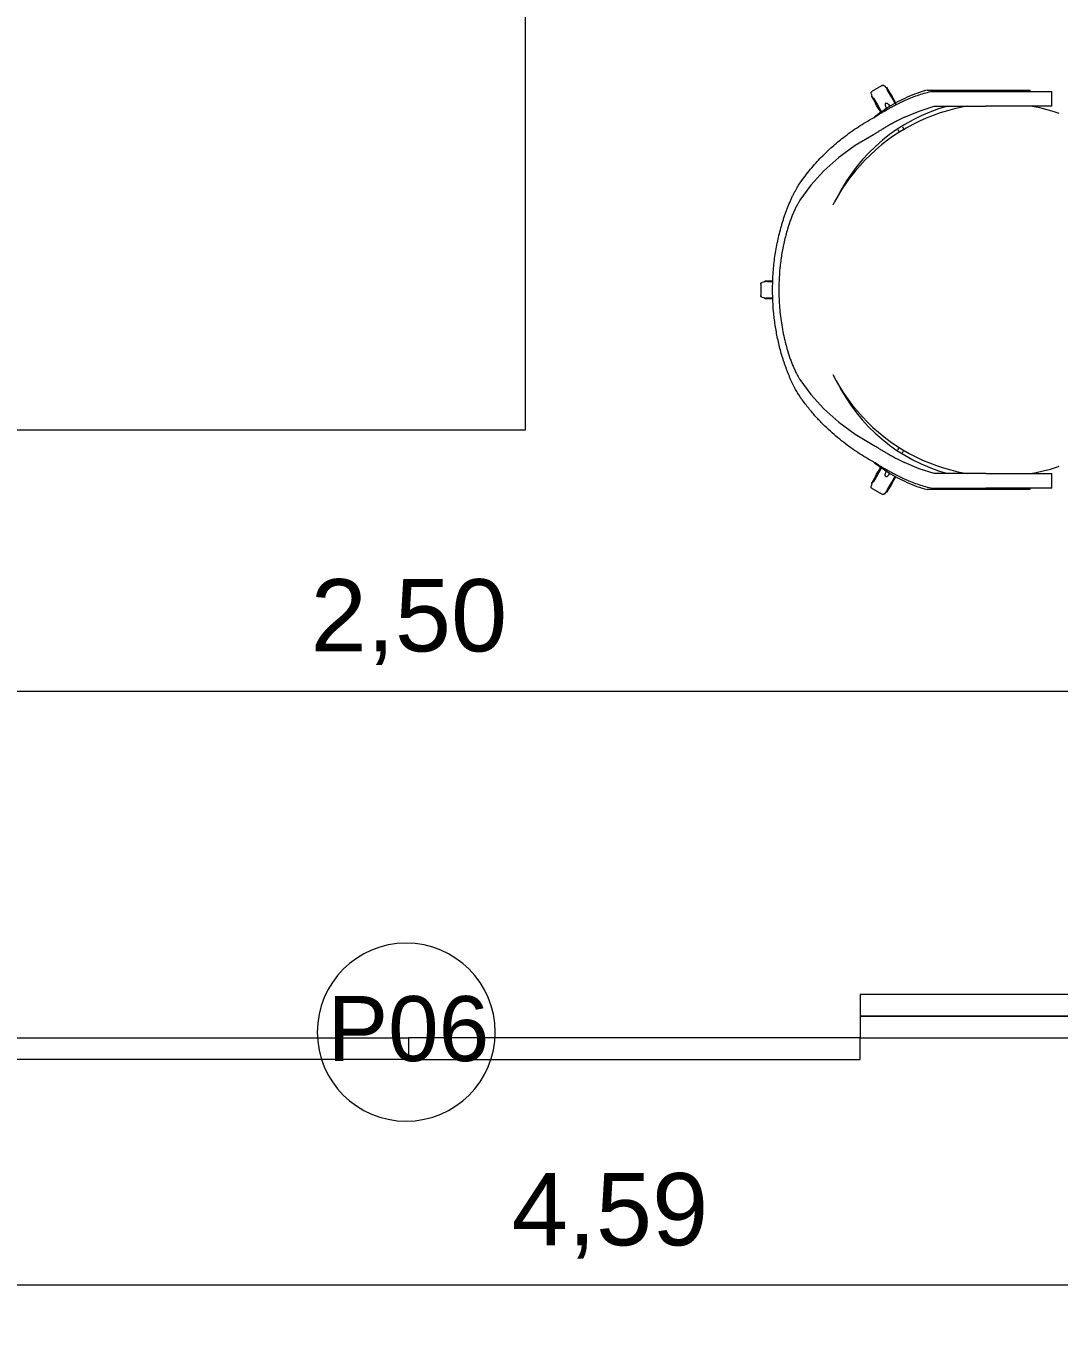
# Model space of a CAD drawing. Header units: millimetres. Extents: x -168557 to 193771, y -108373 to 197278.
# Drawn here: x 180613 to 182042, y -12466 to -10674 of the extents above; entities that cross this region are included whole.
import ezdxf

# ---------------------------------------------------------------- set-up
doc = ezdxf.new("R2010")
doc.units = ezdxf.units.MM
for name, color, linetype, lineweight in [('A-ANNO-DIMS', 211, 'Continuous', 9), ('A-ANNO-DIMS-50', 211, 'Continuous', 9), ('A-DOOR', 31, 'Continuous', 9), ('A-DOOR-IDEN', 31, 'Continuous', 9), ('I-FURN', 30, 'Continuous', 9)]:
    doc.layers.add(name, color=color, linetype=linetype, lineweight=lineweight)
doc.styles.add('@Arial Unicode MS_1', font='', dxfattribs={"height": 100})
doc.styles.add('Arial', font='arial.ttf', dxfattribs={"height": 90})
doc.styles.get('@Arial Unicode MS_1').set_extended_font_data('@Arial Unicode MS')
doc.dimstyles.new('CRT_-__Metros_-_Linha_de_chamada_3_5_mm_3', dxfattribs={"dimscale": 304.8, "dimtxt": 100.584485, "dimasz": 0.328084, "dimexe": 0.164042, "dimexo": 0.0625, "dimgap": 0.082021, "dimtad": 1, "dimlfac": 0.001, "dimrnd": 0.01, "dimzin": 0, "dimdsep": 46, "dimtxsty": '@Arial Unicode MS_1', "dimblk1": 'OBLIQUE', "dimblk2": 'OBLIQUE', "dimsah": 1, "dimcen": 0.09, "dimdle": 0.164042, "dimazin": 0, "dimtfac": 1, "dimtdec": 4, "dimtix": 1, "dimtmove": 0, "dimatfit": 3, "dimfxl": 0.984252, "dimfxlon": 1, "dimtvp": 1, "dimtolj": 1, "dimtzin": 0, "dimarcsym": 2})
doc.dimstyles.new('CRT_-__Metros_-_Linha_de_chamada_3_5_mm_5', dxfattribs={"dimscale": 304.8, "dimtxt": 100.584485, "dimasz": 0.328084, "dimexe": 0.164042, "dimexo": 0.0625, "dimgap": 0.082021, "dimtad": 1, "dimlfac": 0.001, "dimrnd": 0.01, "dimzin": 0, "dimdsep": 46, "dimtxsty": '@Arial Unicode MS_1', "dimblk1": 'OBLIQUE', "dimblk2": 'OBLIQUE', "dimsah": 1, "dimcen": 0.09, "dimdle": 0.164042, "dimazin": 0, "dimtfac": 1, "dimtdec": 4, "dimtix": 1, "dimtmove": 2, "dimatfit": 3, "dimfxl": 0.984252, "dimfxlon": 1, "dimtvp": 1, "dimtolj": 1, "dimtzin": 0, "dimarcsym": 2})

# ---------------------------------------------------------------- blocks, each defined once
blk = doc.blocks.new('Blks_Decor Henzel Studio_Tapete Diamond Dust - Único-3593181-TERREO')
at = {"layer": 'I-FURN', "color": 254}
for p, q in [((1000, 750), (-1000, 750)), ((1000, -750), (1000, 750))]:
    blk.add_line(p, q, dxfattribs=at)
blk = doc.blocks.new('Blks_Mob_Iratzoki_Cadeira Lan - Encosto Alto - Branco-3596120-TERREO')
at = {"layer": 'I-FURN', "color": 254}
for p, q in [((-11.1, 359.3), (-10.5, 362.4)), ((8, 364.4), (-8, 364.4)), ((10.5, 362.4), (11.1, 359.3)), ((-11.4, 354.8), (-11.4, 357.6)), ((-11.1, 354.9), (-11.1, 348.2)), ((11.1, 348.2), (11.1, 354.9)), ((11.4, 354.8), (11.4, 357.6)), ((-274.7, 210.4), (-282.8, 196.5)), ((-271.8, 211.5), (-268.8, 210.5)), ((-267.2, 209.9), (-265.1, 208.7)), ((-255.9, 203), (-265, 208.3)), ((-245.4, 197), (-255.9, 203)), ((-246.8, 197.8), (-245.4, 197)), ((-246.7, 198), (-245, 197.1)), ((245, 197.1), (245.7, 197.5)), ((255.9, 203), (245.4, 197)), ((245.4, 197), (246.8, 197.8)), ((265, 208.3), (255.9, 203)), ((264.8, 208.5), (267.2, 209.9)), ((268.8, 210.5), (271.8, 211.5)), ((282.8, 196.5), (274.7, 210.4)), ((-279.9, 191.3), (-282.3, 193.4)), ((-278.6, 190.2), (-276.2, 188.9)), ((-276.1, 189.1), (-267, 183.8)), ((-267, 183.8), (-257.9, 178.6)), ((257.9, 178.6), (267, 183.8)), ((267, 183.8), (276.1, 189.1)), ((276.1, 188.8), (278.6, 190.2)), ((282.3, 193.4), (279.9, 191.3)), ((-225.5, 168.5), (-221.7, 166.3)), ((-221.5, 174.6), (-217.5, 172.3)), ((221.5, 174.6), (217.6, 172.4)), ((225.5, 168.5), (221.4, 166.1)), ((257.1, 177.8), (258, 178.4)), ((-276.4, 55.9), (-276.4, 134.3)), ((-276.4, 55.9), (-276.4, 134.3)), ((-274.4, 129.2), (-274.4, 53.3)), ((274.4, 129.2), (274.4, 53.3)), ((276.4, 134.3), (276.4, 55.9)), ((276.4, 134.3), (276.4, 55.9)), ((-254.1, 53.3), (-254.1, 124.4)), ((254.1, 124.4), (254.1, 53.3)), ((-276.4, -8), (-276.4, 55.9)), ((-276.4, -8), (-276.4, 55.9)), ((276.4, 55.9), (276.4, -8)), ((276.4, 55.9), (276.4, -8)), ((-274.4, -38), (-274.4, 53.3)), ((-254.1, 53.3), (-254.1, -38)), ((254.1, -38), (254.1, 53.3)), ((274.4, 53.3), (274.4, -38)), ((-276.4, -8), (-274.4, -8)), ((-276.4, -8), (-274.4, -8)), ((274.4, -8), (276.4, -8)), ((274.4, -8), (276.4, -8)), ((-274.4, -38), (-254.1, -38)), ((254.1, -38), (274.4, -38))]:
    blk.add_line(p, q, dxfattribs=at)
at = {"layer": 'I-FURN', "color": 254, "flags": 128}
for points in [[(-12.1, 358.4), (-12.1, 358.5), (-12.1, 358.5), (-12.1, 358.5), (-12, 358.6), (-12, 358.6), (-12, 358.6), (-12, 358.7), (-12, 358.7), (-12, 358.7), (-12, 358.8), (-12, 358.8), (-12, 358.8), (-11.9, 358.9), (-11.9, 358.9), (-11.9, 358.9), (-11.9, 358.9), (-11.9, 359), (-11.8, 359), (-11.8, 359), (-11.8, 359), (-11.8, 359.1), (-11.8, 359.1), (-11.7, 359.1), (-11.7, 359.1), (-11.7, 359.1), (-11.6, 359.2), (-11.6, 359.2), (-11.6, 359.2), (-11.6, 359.2), (-11.5, 359.2), (-11.5, 359.2), (-11.5, 359.2), (-11.4, 359.2), (-11.4, 359.3), (-11.4, 359.3), (-11.3, 359.3), (-11.3, 359.3), (-11.3, 359.3), (-11.2, 359.3), (-11.2, 359.3), (-11.2, 359.3), (-11.1, 359.3), (-11.1, 359.3), (-11.1, 359.3)], [(-12.1, 347.7), (-12.1, 348.3), (-12.1, 348.8), (-12.1, 349.3), (-12.1, 349.9), (-12.1, 350.4), (-12.1, 350.9), (-12.1, 351.4), (-12.1, 351.8), (-12.1, 352.3), (-12.1, 352.8), (-12.1, 353.2), (-12.1, 353.6), (-12.1, 354.1), (-12.1, 354.5), (-12.1, 354.8), (-12.1, 355.2), (-12.1, 355.6), (-12.1, 355.9), (-12.1, 356.2), (-12.1, 356.5), (-12.1, 356.8), (-12.1, 357), (-12.1, 357.3), (-12.1, 357.5), (-12.1, 357.7), (-12.1, 357.8), (-12.1, 358), (-12.1, 358.1), (-12.1, 358.2), (-12.1, 358.3), (-12.1, 358.4), (-12.1, 358.4), (-12.1, 358.4)], [(-12.1, 358.4), (-12.1, 358.4), (-12.1, 358.4), (-12.1, 358.3), (-12.1, 358.3), (-12.1, 358.2), (-12.1, 358), (-12.1, 357.9), (-12.1, 357.7), (-12.1, 357.5), (-12.1, 357.3), (-12.1, 357.1), (-12.1, 356.8), (-12.1, 356.6), (-12.1, 356.3), (-12.1, 356), (-12.1, 355.7), (-12.1, 355.3), (-12.1, 354.9), (-12.1, 354.6), (-12.1, 354.2), (-12.1, 353.8), (-12.1, 353.3), (-12.1, 352.9), (-12.1, 352.4), (-12.1, 352), (-12.1, 351.5), (-12.1, 351), (-12.1, 350.5), (-12.1, 350), (-12.1, 349.5), (-12.1, 348.9), (-12.1, 348.4), (-12.1, 347.9)], [(-10.5, 362.4), (-10.4, 362.5), (-10.4, 362.6), (-10.4, 362.7), (-10.3, 362.8), (-10.3, 362.9), (-10.3, 363), (-10.2, 363.1), (-10.2, 363.1), (-10.1, 363.2), (-10.1, 363.3), (-10, 363.4), (-9.9, 363.5), (-9.9, 363.6), (-9.8, 363.6), (-9.7, 363.7), (-9.7, 363.8), (-9.6, 363.8), (-9.5, 363.9), (-9.4, 363.9), (-9.3, 364), (-9.2, 364), (-9.2, 364.1), (-9.1, 364.1), (-9, 364.2), (-8.9, 364.2), (-8.8, 364.3), (-8.7, 364.3), (-8.6, 364.3), (-8.5, 364.3), (-8.4, 364.3), (-8.3, 364.4), (-8.2, 364.4), (-8.1, 364.4), (-8, 364.4)], [(8, 364.4), (8.1, 364.4), (8.2, 364.4), (8.3, 364.4), (8.4, 364.3), (8.5, 364.3), (8.6, 364.3), (8.7, 364.3), (8.8, 364.2), (8.9, 364.2), (9, 364.2), (9.1, 364.1), (9.2, 364.1), (9.3, 364), (9.3, 364), (9.4, 363.9), (9.5, 363.9), (9.6, 363.8), (9.7, 363.8), (9.7, 363.7), (9.8, 363.6), (9.9, 363.5), (9.9, 363.5), (10, 363.4), (10.1, 363.3), (10.1, 363.2), (10.2, 363.1), (10.2, 363.1), (10.3, 363), (10.3, 362.9), (10.3, 362.8), (10.4, 362.7), (10.4, 362.6), (10.4, 362.5), (10.5, 362.4)], [(11.1, 359.3), (11.1, 359.3), (11.1, 359.3), (11.2, 359.3), (11.2, 359.3), (11.2, 359.3), (11.3, 359.3), (11.3, 359.3), (11.3, 359.3), (11.4, 359.3), (11.4, 359.3), (11.4, 359.2), (11.5, 359.2), (11.5, 359.2), (11.5, 359.2), (11.6, 359.2), (11.6, 359.2), (11.6, 359.2), (11.7, 359.2), (11.7, 359.1), (11.7, 359.1), (11.7, 359.1), (11.8, 359.1), (11.8, 359), (11.8, 359), (11.8, 359), (11.9, 359), (11.9, 359), (11.9, 358.9), (11.9, 358.9), (11.9, 358.9), (12, 358.8), (12, 358.8), (12, 358.8), (12, 358.7), (12, 358.7), (12, 358.7), (12, 358.7), (12, 358.6), (12, 358.6), (12, 358.6), (12.1, 358.5), (12.1, 358.5), (12.1, 358.5), (12.1, 358.4)], [(12.1, 347.7), (12.1, 348.3), (12.1, 348.8), (12.1, 349.3), (12.1, 349.9), (12.1, 350.4), (12.1, 350.9), (12.1, 351.4), (12.1, 351.8), (12.1, 352.3), (12.1, 352.8), (12.1, 353.2), (12.1, 353.6), (12.1, 354.1), (12.1, 354.5), (12.1, 354.8), (12.1, 355.2), (12.1, 355.6), (12.1, 355.9), (12.1, 356.2), (12.1, 356.5), (12.1, 356.8), (12.1, 357), (12.1, 357.3), (12.1, 357.5), (12.1, 357.7), (12.1, 357.8), (12.1, 358), (12.1, 358.1), (12.1, 358.2), (12.1, 358.3), (12.1, 358.4), (12.1, 358.4), (12.1, 358.4)], [(12.1, 358.4), (12.1, 358.4), (12.1, 358.4), (12.1, 358.3), (12.1, 358.3), (12.1, 358.2), (12.1, 358), (12.1, 357.9), (12.1, 357.7), (12.1, 357.5), (12.1, 357.3), (12.1, 357.1), (12.1, 356.8), (12.1, 356.6), (12.1, 356.3), (12.1, 356), (12.1, 355.7), (12.1, 355.3), (12.1, 354.9), (12.1, 354.6), (12.1, 354.2), (12.1, 353.8), (12.1, 353.3), (12.1, 352.9), (12.1, 352.4), (12.1, 352), (12.1, 351.5), (12.1, 351), (12.1, 350.5), (12.1, 350), (12.1, 349.5), (12.1, 348.9), (12.1, 348.4)], [(-12.3, 347.8), (-12.1, 351.1), (-11.8, 354.5), (-11.4, 357.6)], [(11.4, 357.6), (11.8, 354.3), (12.1, 350.9), (12.3, 347.8)], [(-124.1, 310.4), (-144.9, 295.1), (-164.6, 277), (-182.9, 256.5), (-199.7, 233.7), (-214.7, 208.7)], [(214.7, 208.7), (199.7, 233.7), (182.9, 256.5), (164.6, 277), (144.9, 295.1), (124.1, 310.4)], [(-117.3, 264.7), (-125.8, 260.2), (-134.7, 255), (-143.4, 249.5), (-151.8, 243.6), (-160, 237.3), (-168, 230.8), (-175.7, 223.9), (-183.1, 216.7), (-190.2, 209.3), (-197, 201.5), (-203.5, 193.5), (-209.7, 185.2), (-215.6, 176.7), (-221.1, 168), (-226.2, 159), (-231, 149.9), (-235.4, 140.6), (-239.4, 131.1), (-243.1, 121.4), (-246.3, 111.6), (-249.2, 101.7), (-251.7, 91.7), (-253.7, 81.6), (-254.1, 79.1)], [(254.1, 79.1), (252.8, 86.3), (250.6, 96.3), (247.9, 106.3), (244.9, 116.1), (241.4, 125.9), (237.6, 135.5), (233.4, 144.9), (228.8, 154.1), (223.9, 163.2), (218.6, 172), (212.9, 180.7), (206.9, 189.1), (200.6, 197.2), (193.9, 205.1), (187, 212.7), (179.7, 220.1), (172.2, 227.1), (164.4, 233.8), (156.3, 240.2), (148, 246.3), (139.4, 252.1), (130.6, 257.5), (121.6, 262.5), (117, 264.9)], [(-274.7, 210.4), (-274.7, 210.5), (-274.6, 210.5), (-274.6, 210.6), (-274.5, 210.7), (-274.5, 210.8), (-274.4, 210.9), (-274.3, 210.9), (-274.2, 211), (-274.2, 211.1), (-274.1, 211.1), (-274, 211.2), (-273.9, 211.2), (-273.8, 211.3), (-273.8, 211.3), (-273.7, 211.4), (-273.6, 211.4), (-273.5, 211.5), (-273.4, 211.5), (-273.3, 211.5), (-273.2, 211.5), (-273.1, 211.6), (-273, 211.6), (-272.9, 211.6), (-272.8, 211.6), (-272.7, 211.6), (-272.6, 211.6), (-272.5, 211.6), (-272.4, 211.6), (-272.3, 211.6), (-272.2, 211.6), (-272.1, 211.6), (-272, 211.6), (-271.9, 211.5), (-271.8, 211.5)], [(-268.8, 210.5), (-268.8, 210.5), (-268.8, 210.5), (-268.7, 210.6), (-268.7, 210.6), (-268.7, 210.6), (-268.7, 210.7), (-268.7, 210.7), (-268.7, 210.7), (-268.6, 210.7), (-268.6, 210.8), (-268.6, 210.8), (-268.6, 210.8), (-268.5, 210.8), (-268.5, 210.8), (-268.5, 210.9), (-268.5, 210.9), (-268.4, 210.9), (-268.4, 210.9), (-268.4, 210.9), (-268.3, 210.9), (-268.3, 211), (-268.3, 211), (-268.2, 211), (-268.2, 211), (-268.2, 211), (-268.1, 211), (-268.1, 211), (-268.1, 211), (-268, 211), (-268, 211), (-268, 211), (-267.9, 211), (-267.9, 211), (-267.9, 211), (-267.8, 211), (-267.8, 211), (-267.8, 211), (-267.8, 211), (-267.7, 211), (-267.7, 211), (-267.7, 210.9), (-267.6, 210.9), (-267.6, 210.9), (-267.6, 210.9)], [(-255.4, 203.9), (-255.9, 204.2), (-256.4, 204.4), (-256.9, 204.7), (-257.3, 205), (-257.8, 205.3), (-258.3, 205.6), (-258.8, 205.8), (-259.2, 206.1), (-259.7, 206.4), (-260.1, 206.6), (-260.6, 206.9), (-261, 207.1), (-261.5, 207.4), (-261.9, 207.6), (-262.3, 207.8), (-262.7, 208.1), (-263.1, 208.3), (-263.4, 208.5), (-263.8, 208.7), (-264.1, 208.9), (-264.5, 209.1), (-264.8, 209.3), (-265.1, 209.5), (-265.4, 209.6), (-265.7, 209.8), (-265.9, 209.9), (-266.1, 210.1), (-266.4, 210.2), (-266.6, 210.3), (-266.8, 210.4), (-266.9, 210.5), (-267.1, 210.6), (-267.2, 210.7), (-267.3, 210.8), (-267.4, 210.8), (-267.5, 210.9), (-267.5, 210.9), (-267.6, 210.9), (-267.6, 210.9)], [(-267.6, 210.9), (-267.6, 210.9), (-267.5, 210.9), (-267.5, 210.9), (-267.4, 210.8), (-267.3, 210.8), (-267.2, 210.7), (-267.1, 210.6), (-267, 210.6), (-266.8, 210.5), (-266.6, 210.4), (-266.4, 210.2), (-266.2, 210.1), (-266, 210), (-265.7, 209.8), (-265.5, 209.7), (-265.2, 209.5), (-264.9, 209.3), (-264.6, 209.2), (-264.2, 209), (-263.9, 208.8), (-263.5, 208.6), (-263.2, 208.4), (-262.8, 208.1), (-262.4, 207.9), (-262, 207.7), (-261.6, 207.4), (-261.1, 207.2), (-260.7, 206.9), (-260.3, 206.7), (-259.8, 206.4), (-259.4, 206.2), (-258.9, 205.9)], [(-267.2, 209.9), (-264.1, 208.6), (-261, 207.2), (-258, 205.7), (-255.2, 204.2)], [(-245.4, 198.1), (-245.6, 198.2), (-245.9, 198.4), (-246.2, 198.6), (-246.6, 198.8), (-246.9, 199), (-247.3, 199.2), (-247.6, 199.4), (-248, 199.6), (-248.4, 199.8), (-248.8, 200.1), (-249.2, 200.3), (-249.7, 200.6), (-250.1, 200.8), (-250.5, 201.1), (-251, 201.3), (-251.4, 201.6), (-251.9, 201.9), (-252.4, 202.1), (-252.9, 202.4), (-253.3, 202.7), (-253.8, 203), (-254.3, 203.2), (-254.8, 203.5), (-255.3, 203.8), (-255.4, 203.9)], [(-255.2, 204.2), (-252.3, 202.4), (-249.5, 200.6), (-246.8, 198.6), (-245.7, 197.7)], [(-248.9, 200.1), (-248.5, 199.9), (-248.1, 199.7), (-247.7, 199.5), (-247.4, 199.2), (-247, 199), (-246.7, 198.8), (-246.3, 198.6), (-246, 198.5), (-245.7, 198.3), (-245.4, 198.1)], [(255.4, 203.9), (254.9, 203.6), (254.4, 203.3), (253.9, 203), (253.5, 202.8), (253, 202.5), (252.5, 202.2), (252, 201.9), (251.6, 201.7), (251.1, 201.4), (250.7, 201.1), (250.2, 200.9), (249.8, 200.6), (249.4, 200.4), (248.9, 200.1), (248.5, 199.9), (248.1, 199.7), (247.7, 199.5), (247.4, 199.2), (247, 199), (246.7, 198.8), (246.3, 198.6), (246, 198.5), (245.7, 198.3), (245.4, 198.1)], [(245.4, 198.1), (245.6, 198.2), (245.9, 198.4), (246.2, 198.6), (246.6, 198.8), (246.9, 199), (247.3, 199.2), (247.6, 199.4), (248, 199.6), (248.4, 199.8), (248.8, 200.1), (249.2, 200.3), (249.7, 200.6), (250.1, 200.8), (250.5, 201.1), (251, 201.3), (251.4, 201.6), (251.9, 201.9), (252.4, 202.1)], [(245.7, 197.7), (247, 198.7), (249.7, 200.7), (252.5, 202.6), (255.2, 204.2)], [(255.2, 204.2), (258.2, 205.8), (261.2, 207.3), (264.3, 208.7), (267.2, 209.9)], [(267.6, 210.9), (267.6, 210.9), (267.5, 210.9), (267.5, 210.9), (267.4, 210.8), (267.3, 210.8), (267.2, 210.7), (267.1, 210.6), (267, 210.6), (266.8, 210.5), (266.6, 210.4), (266.4, 210.2), (266.2, 210.1), (266, 210), (265.7, 209.8), (265.5, 209.7), (265.2, 209.5), (264.9, 209.3), (264.6, 209.2), (264.2, 209), (263.9, 208.8), (263.5, 208.6), (263.2, 208.4), (262.8, 208.1), (262.4, 207.9), (262, 207.7), (261.6, 207.4), (261.1, 207.2), (260.7, 206.9), (260.3, 206.7), (259.8, 206.4), (259.4, 206.2), (258.9, 205.9), (258.4, 205.6), (258, 205.4), (257.5, 205.1), (257, 204.8), (256.5, 204.5), (256, 204.2), (255.5, 204), (255.4, 203.9)], [(258.3, 205.6), (258.8, 205.8), (259.2, 206.1), (259.7, 206.4), (260.1, 206.6)], [(262.3, 207.8), (262.7, 208.1), (263.1, 208.3), (263.4, 208.5), (263.8, 208.7), (264.1, 208.9), (264.5, 209.1), (264.8, 209.3), (265.1, 209.5), (265.4, 209.6), (265.7, 209.8), (265.9, 209.9), (266.1, 210.1), (266.4, 210.2), (266.6, 210.3), (266.8, 210.4), (266.9, 210.5), (267.1, 210.6), (267.2, 210.7), (267.3, 210.8), (267.4, 210.8), (267.5, 210.9), (267.5, 210.9), (267.6, 210.9), (267.6, 210.9)], [(267.6, 210.9), (267.6, 210.9), (267.6, 210.9), (267.7, 211), (267.7, 211), (267.7, 211), (267.8, 211), (267.8, 211), (267.8, 211), (267.9, 211), (267.9, 211), (267.9, 211), (268, 211), (268, 211), (268, 211), (268.1, 211), (268.1, 211), (268.1, 211), (268.2, 211), (268.2, 211), (268.2, 211), (268.3, 211), (268.3, 211), (268.3, 211), (268.4, 210.9), (268.4, 210.9), (268.4, 210.9), (268.4, 210.9), (268.5, 210.9), (268.5, 210.9), (268.5, 210.8), (268.5, 210.8), (268.6, 210.8), (268.6, 210.8), (268.6, 210.7), (268.6, 210.7), (268.7, 210.7), (268.7, 210.7), (268.7, 210.6), (268.7, 210.6), (268.7, 210.6), (268.7, 210.6), (268.8, 210.5), (268.8, 210.5), (268.8, 210.5)], [(271.8, 211.5), (271.9, 211.5), (272, 211.6), (272.1, 211.6), (272.2, 211.6), (272.3, 211.6), (272.4, 211.6), (272.5, 211.6), (272.6, 211.6), (272.7, 211.6), (272.8, 211.6), (272.9, 211.6), (273, 211.6), (273.1, 211.6), (273.2, 211.5), (273.3, 211.5), (273.4, 211.5), (273.5, 211.5), (273.6, 211.4), (273.7, 211.4), (273.8, 211.3), (273.8, 211.3), (273.9, 211.2), (274, 211.2), (274.1, 211.1), (274.2, 211.1), (274.3, 211), (274.3, 210.9), (274.4, 210.8), (274.5, 210.8), (274.5, 210.7), (274.6, 210.6), (274.6, 210.5), (274.7, 210.5), (274.7, 210.4)], [(-282.3, 193.4), (-282.3, 193.5), (-282.4, 193.5), (-282.5, 193.6), (-282.5, 193.7), (-282.6, 193.8), (-282.7, 193.9), (-282.7, 193.9), (-282.8, 194), (-282.8, 194.1), (-282.9, 194.2), (-282.9, 194.3), (-282.9, 194.4), (-283, 194.5), (-283, 194.6), (-283, 194.7), (-283, 194.8), (-283.1, 194.9), (-283.1, 195), (-283.1, 195.1), (-283.1, 195.2), (-283.1, 195.3), (-283.1, 195.4), (-283.1, 195.5), (-283.1, 195.6), (-283.1, 195.7), (-283, 195.8), (-283, 195.9), (-283, 196), (-283, 196.1), (-282.9, 196.1), (-282.9, 196.2), (-282.8, 196.3), (-282.8, 196.4), (-282.8, 196.5)], [(-279.6, 190), (-279.7, 190), (-279.7, 190.1), (-279.7, 190.1), (-279.7, 190.1), (-279.8, 190.1), (-279.8, 190.1), (-279.8, 190.2), (-279.8, 190.2), (-279.9, 190.2), (-279.9, 190.2), (-279.9, 190.3), (-279.9, 190.3), (-279.9, 190.3), (-280, 190.4), (-280, 190.4), (-280, 190.4), (-280, 190.5), (-280, 190.5), (-280, 190.5), (-280, 190.5), (-280, 190.6), (-280, 190.6), (-280, 190.6), (-280.1, 190.7), (-280.1, 190.7), (-280.1, 190.7), (-280.1, 190.8), (-280.1, 190.8), (-280.1, 190.8), (-280, 190.9), (-280, 190.9), (-280, 190.9), (-280, 191), (-280, 191), (-280, 191), (-280, 191.1), (-280, 191.1), (-280, 191.1), (-279.9, 191.2), (-279.9, 191.2), (-279.9, 191.2), (-279.9, 191.2), (-279.9, 191.3), (-279.9, 191.3)], [(-274.3, 187), (-274.7, 187.2), (-275.1, 187.4), (-275.5, 187.6), (-275.8, 187.8), (-276.2, 188), (-276.5, 188.2), (-276.8, 188.4), (-277.1, 188.6), (-277.4, 188.8), (-277.7, 188.9), (-278, 189.1), (-278.2, 189.2), (-278.4, 189.3), (-278.6, 189.4), (-278.8, 189.5), (-279, 189.6), (-279.1, 189.7), (-279.3, 189.8), (-279.4, 189.9), (-279.5, 189.9), (-279.5, 190), (-279.6, 190), (-279.6, 190), (-279.6, 190)], [(-279.6, 190), (-279.6, 190), (-279.6, 190), (-279.6, 190), (-279.5, 189.9), (-279.4, 189.9), (-279.3, 189.8), (-279.2, 189.8), (-279, 189.7), (-278.9, 189.6), (-278.7, 189.5), (-278.5, 189.4), (-278.3, 189.2), (-278, 189.1), (-277.8, 189), (-277.5, 188.8), (-277.2, 188.6), (-276.9, 188.5), (-276.6, 188.3), (-276.3, 188.1), (-275.9, 187.9), (-275.6, 187.7), (-275.2, 187.5), (-274.8, 187.3), (-274.4, 187), (-274, 186.8), (-273.6, 186.6), (-273.2, 186.3), (-272.8, 186.1), (-272.3, 185.8), (-271.9, 185.5), (-271.4, 185.3), (-271, 185), (-270.5, 184.7), (-270, 184.5), (-269.5, 184.2), (-269, 183.9), (-268.6, 183.6), (-268.1, 183.4), (-267.6, 183.1), (-267.5, 183)], [(-267.6, 182.7), (-270.5, 184.4), (-273.3, 186.3), (-276.1, 188.3), (-278.6, 190.2)], [(-270.4, 184.7), (-270.8, 184.9), (-271.3, 185.2), (-271.8, 185.5), (-272.2, 185.7)], [(-258, 177.9), (-258.8, 178.3), (-261.9, 179.7), (-264.9, 181.2), (-267.6, 182.7)], [(-267.5, 183), (-267, 182.7), (-266.5, 182.4), (-266, 182.2), (-265.5, 181.9), (-265, 181.6), (-264.6, 181.3), (-264.1, 181.1), (-263.6, 180.8), (-263.2, 180.5), (-262.7, 180.3), (-262.3, 180), (-261.8, 179.7), (-261.4, 179.5), (-261, 179.3), (-260.6, 179), (-260.2, 178.8), (-259.8, 178.6), (-259.4, 178.4), (-259.1, 178.2), (-258.7, 178), (-258.4, 177.8), (-258.1, 177.6)], [(-258, 177.5), (-258.3, 177.7), (-258.6, 177.9), (-259, 178.1), (-259.3, 178.3), (-259.7, 178.5), (-260.1, 178.7), (-260.5, 179), (-260.9, 179.2), (-261.3, 179.4), (-261.7, 179.7), (-262.2, 179.9), (-262.6, 180.2), (-263, 180.4), (-263.5, 180.7), (-264, 181), (-264.4, 181.3)], [(-258.2, 191.6), (-258.3, 191.4), (-258.4, 191.1), (-258.4, 190.7), (-258.3, 190.2), (-258.1, 189.7), (-257.8, 189.2), (-257.3, 188.6), (-256.8, 188), (-256.1, 187.4), (-254.5, 186.2), (-253.8, 185.7)], [(-258.2, 191.6), (-258.1, 191.7), (-257.8, 192), (-257.5, 192.2), (-257.1, 192.3), (-256.5, 192.4), (-255.9, 192.4), (-255.2, 192.3), (-254.4, 192.1), (-253.6, 191.8), (-251.7, 191.1), (-250.7, 190.6)], [(258.2, 191.6), (258.1, 191.7), (257.8, 192), (257.5, 192.2), (257.1, 192.3), (256.5, 192.4), (255.9, 192.4), (255.2, 192.3), (254.4, 192.1), (253.6, 191.8), (251.7, 191.1), (250.7, 190.6)], [(258.2, 191.6), (258.3, 191.4), (258.4, 191.1), (258.4, 190.7), (258.3, 190.2), (258.1, 189.7), (257.8, 189.2), (257.3, 188.6), (256.8, 188), (256.1, 187.4), (254.5, 186.2), (253.8, 185.7)], [(258, 177.5), (258.3, 177.7), (258.6, 177.9), (259, 178.1), (259.3, 178.3), (259.7, 178.5), (260.1, 178.7), (260.5, 179), (260.9, 179.2), (261.3, 179.4), (261.7, 179.7), (262.2, 179.9), (262.6, 180.2), (263, 180.4), (263.5, 180.7), (264, 181), (264.4, 181.3), (264.9, 181.5), (265.4, 181.8), (265.9, 182.1), (266.4, 182.4), (266.8, 182.6), (267.3, 182.9), (267.5, 183)], [(267.6, 182.7), (264.7, 181.1), (261.6, 179.6), (258.6, 178.2), (258, 177.9)], [(261, 179.3), (260.6, 179), (260.2, 178.8), (259.8, 178.6), (259.4, 178.4), (259.1, 178.2), (258.7, 178), (258.4, 177.8), (258.1, 177.6)], [(267.5, 183), (267.9, 183.3), (268.4, 183.6), (268.9, 183.8), (269.4, 184.1), (269.9, 184.4), (270.4, 184.7), (270.8, 184.9), (271.3, 185.2), (271.8, 185.5), (272.2, 185.7), (272.6, 186), (273.1, 186.2), (273.5, 186.5), (273.9, 186.7), (274.3, 187), (274.7, 187.2), (275.1, 187.4), (275.5, 187.6), (275.8, 187.8), (276.2, 188), (276.5, 188.2), (276.8, 188.4), (277.1, 188.6), (277.4, 188.8), (277.7, 188.9), (278, 189.1), (278.2, 189.2), (278.4, 189.3), (278.6, 189.4), (278.8, 189.5), (279, 189.6), (279.1, 189.7), (279.3, 189.8), (279.4, 189.9), (279.5, 189.9), (279.5, 190), (279.6, 190), (279.6, 190), (279.6, 190)], [(278.6, 190.2), (275.9, 188.1), (273.2, 186.2), (270.3, 184.3), (267.6, 182.7)], [(279.6, 190), (279.6, 190), (279.6, 190), (279.6, 190), (279.5, 189.9), (279.4, 189.9), (279.3, 189.8), (279.2, 189.8), (279, 189.7), (278.9, 189.6), (278.7, 189.5), (278.5, 189.4), (278.3, 189.2), (278, 189.1), (277.8, 189), (277.5, 188.8), (277.2, 188.6), (276.9, 188.5), (276.6, 188.3), (276.3, 188.1), (275.9, 187.9), (275.6, 187.7), (275.2, 187.5), (274.8, 187.3), (274.4, 187), (274, 186.8), (273.6, 186.6), (273.2, 186.3), (272.8, 186.1), (272.3, 185.8), (271.9, 185.5), (271.4, 185.3), (271, 185)], [(279.9, 191.3), (279.9, 191.3), (279.9, 191.2), (279.9, 191.2), (279.9, 191.2), (280, 191.1), (280, 191.1), (280, 191.1), (280, 191.1), (280, 191), (280, 191), (280, 191), (280, 190.9), (280, 190.9), (280, 190.9), (280.1, 190.8), (280.1, 190.8), (280.1, 190.8), (280.1, 190.7), (280.1, 190.7), (280.1, 190.7), (280, 190.6), (280, 190.6), (280, 190.6), (280, 190.5), (280, 190.5), (280, 190.5), (280, 190.4), (280, 190.4), (280, 190.4), (280, 190.3), (279.9, 190.3), (279.9, 190.3), (279.9, 190.3), (279.9, 190.2), (279.9, 190.2), (279.8, 190.2), (279.8, 190.2), (279.8, 190.1), (279.8, 190.1), (279.7, 190.1), (279.7, 190.1), (279.7, 190.1), (279.7, 190), (279.6, 190)], [(282.8, 196.5), (282.8, 196.4), (282.9, 196.3), (282.9, 196.2), (282.9, 196.1), (283, 196), (283, 195.9), (283, 195.9), (283, 195.8), (283.1, 195.7), (283.1, 195.6), (283.1, 195.5), (283.1, 195.4), (283.1, 195.3), (283.1, 195.2), (283.1, 195.1), (283.1, 195), (283.1, 194.9), (283, 194.8), (283, 194.7), (283, 194.6), (283, 194.5), (282.9, 194.4), (282.9, 194.3), (282.9, 194.2), (282.8, 194.1), (282.8, 194), (282.7, 193.9), (282.7, 193.8), (282.6, 193.8), (282.5, 193.7), (282.5, 193.6), (282.4, 193.5), (282.3, 193.5), (282.3, 193.4)], [(-254.1, 124.4), (-247.4, 145.3), (-238.9, 165.6)], [(238.9, 165.6), (247.4, 145.3), (254.1, 124.4)], [(-254.1, -9.1), (-252.8, -16.3), (-250.6, -26.3), (-247.9, -36.3), (-244.9, -46.1), (-244.1, -48.2)], [(244.1, -48.2), (246.3, -41.6), (249.2, -31.7), (251.7, -21.7), (253.7, -11.6), (254.1, -9.1)]]:
    blk.add_lwpolyline(points, dxfattribs=at)
at = {"layer": 'I-FURN', "color": 254}
for centre, start_param, end_param in [((-19.4, 41.5), 2.024261, 2.872687), ((19.4, 41.5), 0.268906, 1.114763)]:
    blk.add_ellipse(centre, major_axis=(243.5, 0), ratio=0.996195, start_param=start_param, end_param=end_param, dxfattribs=at)
for points, knots in [([(-147.6, 310.4), (-146, 311.2), (-142.4, 313.4), (-137.2, 316.5), (-132.6, 319), (-127.5, 321.5), (-122, 323.9), (-117.1, 325.9), (-114.4, 327), (-110.1, 328.7), (-105, 330.6), (-99.1, 332.5), (-93.2, 334.5), (-85.7, 336.7), (-76.5, 339), (-64.2, 341.8), (-48.7, 344.6), (-29.8, 346.9), (-9.9, 348.1), (10.9, 348.1), (32.6, 346.7), (54.1, 343.8), (71.8, 340.2), (84, 337.1), (90.9, 335.1), (96, 333.6), (101.1, 331.9), (106.1, 330.2), (111.1, 328.4), (115.1, 326.7), (118.3, 325.4), (121.5, 324.1), (125.4, 322.4), (129.2, 320.7), (132.1, 319.3), (134.1, 318.2), (136, 317.1), (138.5, 315.7), (142.7, 313.2), (145.8, 311.4), (147.6, 310.4)], [-1, -1, -1, -1, -0.970833, -0.941667, -0.927083, -0.9125, -0.883333, -0.86875, -0.861458, -0.854167, -0.825, -0.810417, -0.795833, -0.766667, -0.7375, -0.708333, -0.65, -0.591667, -0.533333, -0.466667, -0.4, -0.333333, -0.266667, -0.233333, -0.216667, -0.2, -0.183333, -0.166667, -0.15, -0.133333, -0.125, -0.116667, -0.1, -0.083333, -0.075, -0.066667, -0.058333, -0.05, -0.033333, 0, 0, 0, 0]), ([(-84.1, 327.4), (-88.1, 326.3), (-93.9, 324.3), (-100.5, 321.8), (-104.2, 320.4), (-106.8, 319.2), (-109.4, 318.1), (-112, 316.9), (-114.4, 315.7), (-116.7, 314.6), (-118.7, 313.4), (-121.3, 312), (-123, 311), (-124.1, 310.4)], [-1, -1, -1, -1, -0.75, -0.625, -0.5625, -0.5, -0.4375, -0.375, -0.3125, -0.25, -0.1875, -0.125, 0, 0, 0, 0]), ([(84.1, 327.4), (78.3, 329.1), (69.5, 331.4), (57.7, 333.9), (48.7, 335.6), (39.6, 336.9), (27.5, 338.3), (10.2, 339.5), (-12.2, 339.5), (-36.6, 337.5), (-60.8, 333.6), (-76.4, 329.6), (-84.1, 327.4)], [-1, -1, -1, -1, -0.892857, -0.839286, -0.785714, -0.732143, -0.678571, -0.571429, -0.428571, -0.285714, -0.142857, 0, 0, 0, 0]), ([(124.1, 310.4), (123, 311), (121.3, 312), (118.7, 313.4), (116.7, 314.6), (114.4, 315.7), (112, 316.9), (109.4, 318.1), (106.8, 319.2), (104.2, 320.4), (100.5, 321.8), (93.9, 324.3), (88.1, 326.3), (84.1, 327.4)], [-1, -1, -1, -1, -0.875, -0.8125, -0.75, -0.6875, -0.625, -0.5625, -0.5, -0.4375, -0.375, -0.25, 0, 0, 0, 0]), ([(-238, 208.7), (-234.2, 215.6), (-225.9, 229.5), (-213.7, 246.7), (-202.6, 260.4), (-193.5, 270.6), (-183.7, 280.7), (-172.9, 290.7), (-160.9, 300.6), (-152.2, 307.1), (-147.6, 310.4)], [-1, -1, -1, -1, -0.8, -0.6, -0.5, -0.4, -0.3, -0.2, -0.1, 0, 0, 0, 0]), ([(147.6, 310.4), (154.4, 305.5), (164, 298.2), (175.6, 288.2), (183.6, 280.7), (191, 273.1), (198.1, 265.5), (204.7, 257.8), (211.5, 249.3), (218.6, 239.8), (228, 226), (234.2, 215.6), (238, 208.7)], [-1, -1, -1, -1, -0.85, -0.775, -0.7, -0.625, -0.55, -0.475, -0.4, -0.3, -0.2, 0, 0, 0, 0]), ([(-239.2, 207.3), (-244, 201), (-254.1, 186.5), (-267.1, 162.2), (-273.7, 143.8), (-276.4, 134.3)], [0.8834195, 0.8834195, 0.8834195, 0.8834195, 0.9166667, 0.9583333, 1, 1, 1, 1]), ([(-239.2, 207.3), (-244, 201), (-254.1, 186.5), (-267.1, 162.2), (-273.7, 143.8), (-276.4, 134.3)], [0.8834195, 0.8834195, 0.8834195, 0.8834195, 0.9166667, 0.9583333, 1, 1, 1, 1]), ([(-261.9, 165.6), (-260.2, 169.4), (-257.5, 175), (-254.2, 181.2), (-252.4, 184.6), (-251, 187), (-249.6, 189.4), (-248.3, 191.7), (-246.9, 194), (-245.7, 196.1), (-244.5, 198.1), (-243.3, 200), (-242.1, 201.8), (-240.8, 204), (-239.4, 206.5), (-238.4, 208), (-238, 208.7)], [-1, -1, -1, -1, -0.8, -0.7, -0.65, -0.6, -0.55, -0.5, -0.45, -0.4, -0.35, -0.3, -0.25, -0.2, -0.1, 0, 0, 0, 0]), ([(-214.7, 208.7), (-215.5, 207.4), (-217, 204.7), (-219.9, 200.1), (-221.9, 196.8), (-223.6, 193.9), (-224.9, 191.7), (-226.3, 189.4), (-227.7, 187), (-229.1, 184.5), (-231, 181.1), (-234.3, 175), (-237, 169.3), (-238.9, 165.6)], [-1, -1, -1, -1, -0.8, -0.7, -0.6, -0.55, -0.5, -0.45, -0.4, -0.35, -0.3, -0.2, 0, 0, 0, 0]), ([(238.9, 165.6), (237, 169.3), (234.3, 175), (231, 181.1), (229.1, 184.5), (227.7, 187), (226.3, 189.4), (224.9, 191.7), (223.6, 193.9), (222.3, 196), (221.1, 198.1), (219.9, 200), (218.8, 201.8), (217.4, 204), (216, 206.5), (215.1, 208), (214.7, 208.7)], [-1, -1, -1, -1, -0.8, -0.7, -0.65, -0.6, -0.55, -0.5, -0.45, -0.4, -0.35, -0.3, -0.25, -0.2, -0.1, 0, 0, 0, 0]), ([(238, 208.7), (238.4, 208), (239.4, 206.5), (240.8, 204), (242.1, 201.8), (243.3, 200), (244.5, 198.1), (245.7, 196.1), (246.9, 194), (248.3, 191.7), (249.6, 189.4), (251, 187), (252.4, 184.6), (254.2, 181.2), (257.5, 175), (260.2, 169.4), (261.9, 165.6)], [-1, -1, -1, -1, -0.9, -0.8, -0.75, -0.7, -0.65, -0.6, -0.55, -0.5, -0.45, -0.4, -0.35, -0.3, -0.2, 0, 0, 0, 0]), ([(276.4, 134.3), (273.7, 143.8), (267.1, 162.2), (254.1, 186.5), (244, 201), (239.2, 207.3)], [0, 0, 0, 0, 0.0416667, 0.0833333, 0.1165798, 0.1165798, 0.1165798, 0.1165798]), ([(276.4, 134.3), (273.7, 143.8), (267.1, 162.2), (254.1, 186.5), (244, 201), (239.2, 207.3)], [0, 0, 0, 0, 0.0416667, 0.0833333, 0.1165798, 0.1165798, 0.1165798, 0.1165798])]:
    blk.add_open_spline(points, degree=3, knots=knots, dxfattribs=at)
for points in [[(-274.4, 129.2), (-272.9, 135.5), (-269.3, 147.8), (-264.6, 159.7), (-261.9, 165.6)], [(261.9, 165.6), (264.6, 159.7), (269.3, 147.8), (272.9, 135.5), (274.4, 129.2)]]:
    blk.add_open_spline(points, degree=3, dxfattribs=at)
blk = doc.blocks.new('Porta correr 4 folhas - 250 x 210-3560947-TERREO')
at = {"layer": 'A-DOOR', "lineweight": 25}
for p, q in [((-1249, 100), (-1349, 100)), ((-1349, 100), (-1349, 90)), ((-1249, 15), (-1249, 100)), ((1349, 100), (1249, 100)), ((1249, 100), (1249, 15)), ((1349, 90), (1349, 100)), ((-1249, -100), (-1249, -45)), ((1249, -45), (1249, -100)), ((-1349, -90), (-1349, -100)), ((-1349, -100), (-1249, -100)), ((1249, -100), (1349, -100)), ((1349, -100), (1349, -90))]:
    blk.add_line(p, q, dxfattribs=at)
at = {"layer": 'A-DOOR'}
for p, q in [((0, 45), (-625, 45)), ((-625, 45), (-625, 15)), ((0, 15), (0, 45)), ((0, 45), (625, 45)), ((0, 15), (0, 45)), ((625, 45), (625, 15)), ((-625, 15), (-1250, 15)), ((-1250, 15), (-1250, -15)), ((-625, 15), (0, 15)), ((-625, -15), (-625, 15)), ((625, 15), (0, 15)), ((625, -15), (625, 15)), ((625, 15), (1250, 15)), ((1250, 15), (1250, -15)), ((-625, -15), (-1250, -15)), ((-1250, -15), (-1250, -45)), ((-1250, -15), (-625, -15)), ((-625, -45), (-625, -15)), ((625, -45), (625, -15)), ((625, -15), (1250, -15)), ((1250, -15), (625, -15)), ((1250, -15), (1250, -45)), ((-1250, -45), (-625, -45)), ((1250, -45), (625, -45))]:
    blk.add_line(p, q, dxfattribs=at)
blk = doc.blocks.new('CRT_ANO_Tag de Portas - Tag 1_8mm-918015-TERREO')
at = {"layer": 'A-DOOR-IDEN'}
for start, end in [(360, 180), (180, 360)]:
    blk.add_arc((-0.061, -0.14), 2.462, start, end, dxfattribs=at)
blk = doc.blocks.new('DIMBLOCK99-TERREO')
at = {"layer": 'A-ANNO-DIMS-50', "lineweight": 18, "transparency": 16777216}
for p, q in [((179892.3, -11594.8), (179942.3, -11544.8)), ((182392.3, -11594.8), (182442.3, -11544.8)), ((179892.3, -11594.8), (179842.3, -11644.8)), ((182392.3, -11594.8), (182342.3, -11644.8))]:
    blk.add_line(p, q, dxfattribs=at)
at = {"layer": 'A-ANNO-DIMS-50', "transparency": 16777216}
for p, q in [((179892.3, -11894.8), (179892.3, -11544.8)), ((182392.3, -11894.8), (182392.3, -11544.8)), ((179892.3, -11594.8), (182392.3, -11594.8)), ((179892.3, -11594.8), (179892.3, -11894.8)), ((182392.3, -11594.8), (182392.3, -11894.8))]:
    blk.add_line(p, q, dxfattribs=at)
at = {"layer": 'A-ANNO-DIMS-50', "color": 0, "transparency": 16777216, "insert": (181007.1, -11439.9), "char_height": 100, "width": 324.675, "attachment_point": 1, "line_spacing_factor": 1.117605, "style": '@Arial Unicode MS_1'}
blk.add_mtext('2,50', dxfattribs=at)
blk = doc.blocks.new('_Oblique')
at = {"color": 0, "linetype": 'ByBlock', "lineweight": -2}
blk.add_line((-0.5, -0.5), (0.5, 0.5), dxfattribs=at)
blk = doc.blocks.new('DIMBLOCK108-TERREO')
at = {"layer": 'A-ANNO-DIMS-50', "transparency": 16777216}
for p, q in [((179642.3, -12155.7), (179642.3, -12466.4)), ((179642.3, -12416.4), (179642.3, -12155.7)), ((184232.3, -12155.7), (184232.3, -12466.4)), ((184232.3, -12416.4), (184232.3, -12155.7)), ((179642.3, -12416.4), (184232.3, -12416.4))]:
    blk.add_line(p, q, dxfattribs=at)
at = {"layer": 'A-ANNO-DIMS-50', "lineweight": 18, "transparency": 16777216}
for p, q in [((179642.3, -12416.4), (179692.3, -12366.4)), ((184232.3, -12416.4), (184282.3, -12366.4)), ((179642.3, -12416.4), (179592.3, -12466.4)), ((184232.3, -12416.4), (184182.3, -12466.4))]:
    blk.add_line(p, q, dxfattribs=at)
at = {"layer": 'A-ANNO-DIMS-50', "color": 0, "transparency": 16777216, "insert": (181285.2, -12261.6), "char_height": 100, "width": 324.675, "attachment_point": 1, "line_spacing_factor": 1.117605, "style": '@Arial Unicode MS_1'}
blk.add_mtext('4,59', dxfattribs=at)

msp = doc.modelspace()

# ---------------------------------------------------------------- block references
at = {"layer": 'A-DOOR', "rotation": 180}
msp.add_blockref('Porta correr 4 folhas - 250 x 210-3560947-TERREO', (181142.332, -12059.651), dxfattribs=at)
at = {"layer": 'A-DOOR-IDEN', "xscale": 49.99999999999998, "yscale": 49.99999999999998, "zscale": 49.99999999999998}
msp.add_blockref('CRT_ANO_Tag de Portas - Tag 1_8mm-918015-TERREO', (181142.332, -12059.651), dxfattribs=at)
at = {"layer": 'I-FURN', "color": 254}
for name, p, rotation in [('Blks_Decor Henzel Studio_Tapete Diamond Dust - Único-3593181-TERREO', (180554.409, -10233.165), 269.9999999999997), ('Blks_Mob_Iratzoki_Cadeira Lan - Encosto Alto - Branco-3596120-TERREO', (181994.109, -11039.651), 89.99999999999953)]:
    msp.add_blockref(name, p, dxfattribs=dict(at, rotation=rotation))

# ---------------------------------------------------------------- texts
at = {"layer": 'A-DOOR-IDEN', "insert": (181030.393, -12016.719), "char_height": 90, "width": 268.56531, "attachment_point": 1, "style": 'Arial'}
msp.add_mtext('P06', dxfattribs=at)

# ---------------------------------------------------------------- dimensions: what is measured, and where the dimension line sits
at = {"layer": 'A-ANNO-DIMS'}
dim = msp.add_linear_dim(base=(182392.332, -11594.752), p1=(179892.332, -11894.752), p2=(182392.332, -11894.752), dimstyle='CRT_-__Metros_-_Linha_de_chamada_3_5_mm_3', override={"dimpost": '<>', "dimfxl": 2500}, dxfattribs=at)
dim.commit()
dim.dimension.update_dxf_attribs({"geometry": 'DIMBLOCK99-TERREO', "text_midpoint": (181142.332, -11518.66)})
dim = msp.add_linear_dim(base=(184232.332, -12416.395), p1=(179642.332, -12155.747), p2=(184232.332, -12155.747), dimstyle='CRT_-__Metros_-_Linha_de_chamada_3_5_mm_5', override={"dimpost": '<>', "dimfxl": 4590}, dxfattribs=at)
dim.commit()
dim.dimension.update_dxf_attribs({"geometry": 'DIMBLOCK108-TERREO', "text_midpoint": (181447.489, -12328.258), "dimtype": 160})

doc.saveas('drawing.dxf')
